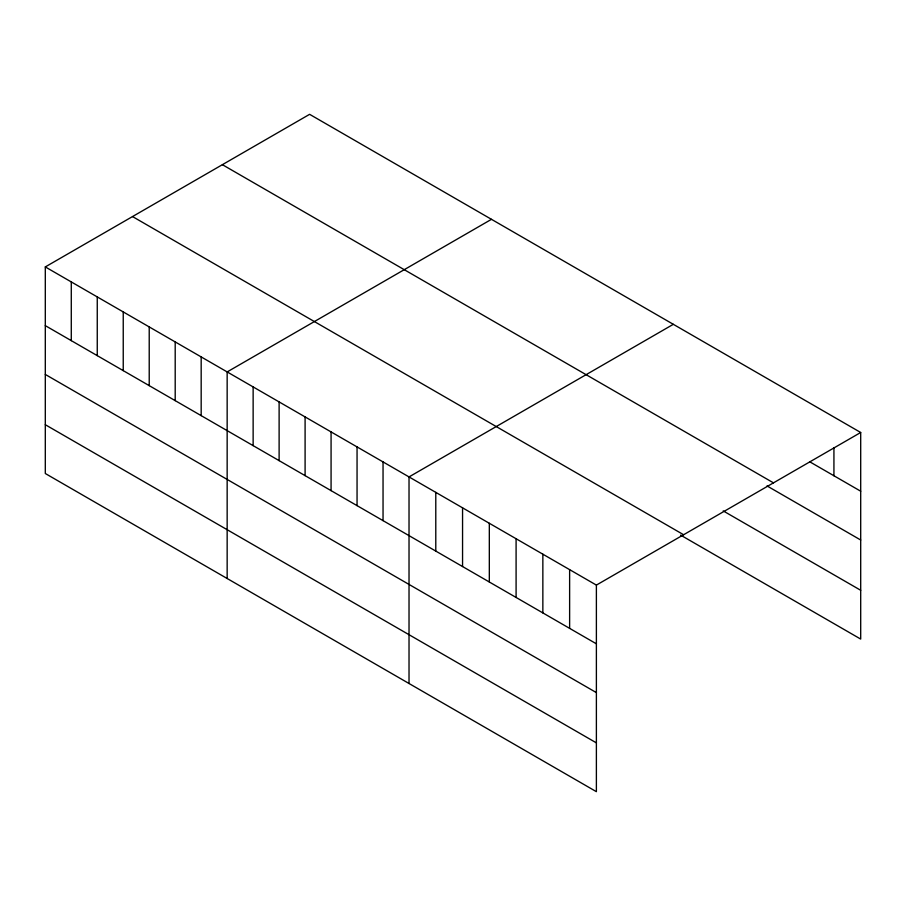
<?xml version="1.0" encoding="UTF-8"?>
<svg xmlns="http://www.w3.org/2000/svg" width="906" height="906" viewBox="0 0 906 906"><rect width="100%" height="100%" fill="white"/><g stroke="black" fill="none" stroke-linecap="round" stroke-linejoin="round"><path stroke-width="1.36" d="M45.3 266.919L596.386 585.095L596.386 791.674L45.3 473.51L45.3 266.919L309.614 114.326L860.7 432.49L860.7 639.081L680.633 535.118M491.471 219.32L227.157 371.924L227.157 578.504M673.328 324.314L409.025 476.918L409.025 683.498M596.386 585.095L860.7 432.49M809.602 461.709L860.7 491.211M222.389 164.688L773.475 482.853M767.02 485.922L860.7 540.01M723.215 510.905L860.7 590.282M132.525 216.568L683.611 534.733M45.3 325.639L596.386 643.815M45.3 374.438L596.386 692.603M45.3 424.71L596.386 742.875M833.928 447.802L833.928 475.763M569.625 569.636L569.625 628.356M542.853 554.189L542.853 612.909M516.092 538.73L516.092 597.45M489.319 523.272L489.319 581.992M462.558 507.824L462.558 566.544M435.786 492.366L435.786 551.086M383.045 461.913L383.045 520.633M357.055 446.918L357.055 505.639M331.075 431.913L331.075 490.633M305.096 416.919L305.096 475.639M279.116 401.913L279.116 460.633M253.136 386.919L253.136 445.639M201.177 356.919L201.177 415.639M175.198 341.924L175.198 400.645M149.218 326.919L149.218 385.639M123.239 311.924L123.239 370.645M97.259 296.919L97.259 355.639M71.28 281.925L71.28 340.645"/></g></svg>
